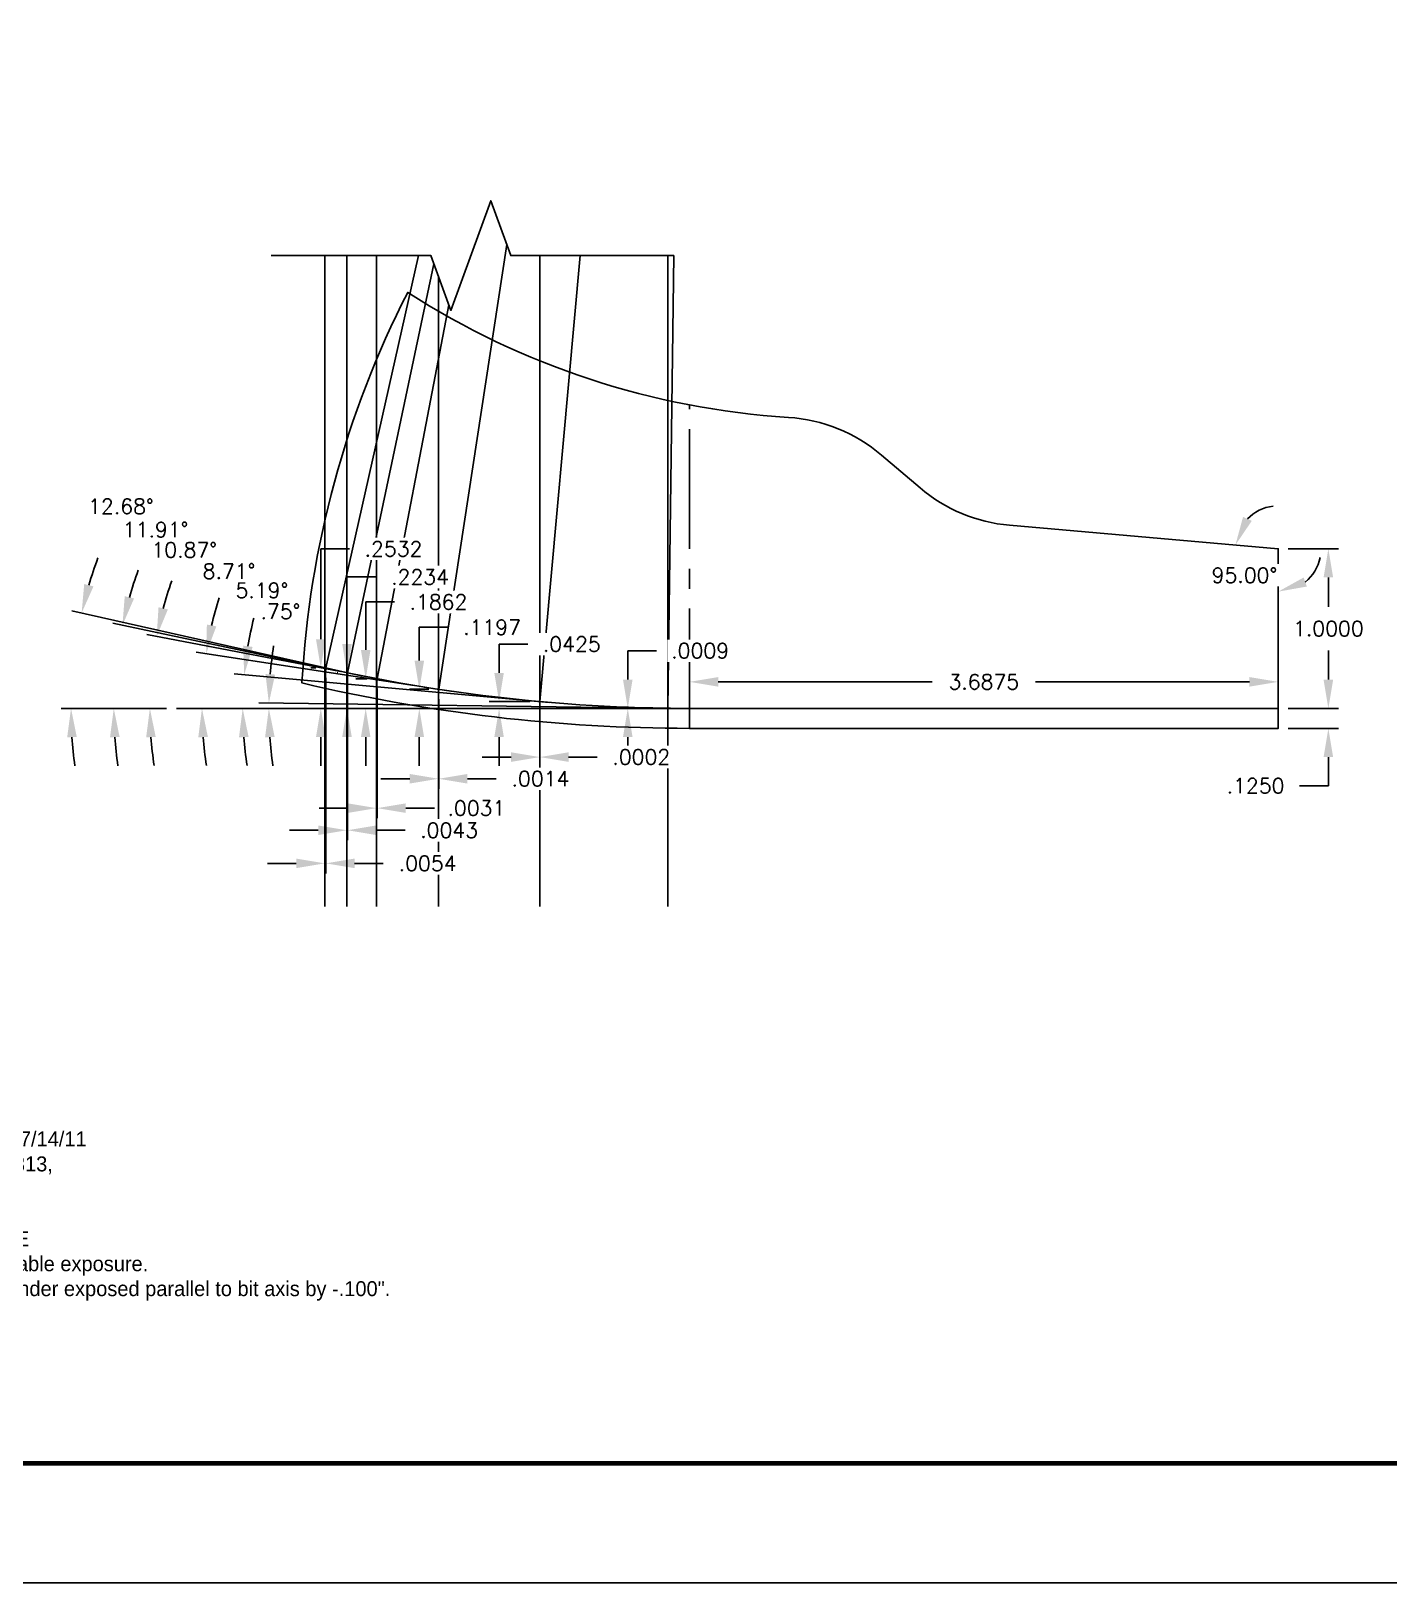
# Model space of a CAD drawing. Extents: x 0 to 34, y 0 to 24.5.
# Drawn here: x 17.14 to 25.64, y 0 to 9.72 of the extents above; entities that cross this region are included whole.
import ezdxf
from ezdxf.enums import TextEntityAlignment as Align

# ---------------------------------------------------------------- set-up
doc = ezdxf.new("R2010")
doc.units = 0
doc.header["$MEASUREMENT"] = 0
doc.linetypes.add('CENTER2', pattern=[1.125, 0.75, -0.125, 0.125, -0.125])
doc.layers.get('0').update_dxf_attribs({"linetype": 'CONTINUOUS'})
doc.layers.get('Defpoints').update_dxf_attribs({"color": 10, "linetype": 'CONTINUOUS'})
for name, color, linetype in [('CLine', 5, 'CENTER2'), ('Dims', 4, 'CONTINUOUS'), ('TEXT', 3, 'CONTINUOUS'), ('Title Block', 7, 'CONTINUOUS')]:
    doc.layers.add(name, color=color, linetype=linetype)
doc.styles.add('RomanD', font='romand.shx', dxfattribs={"width": 0.9})
doc.styles.add('RomanS', font='romans')
doc.dimstyles.get("Standard").update_dxf_attribs({"dimtxt": 0.094, "dimasz": 0.18, "dimexe": 0.0625, "dimexo": 0.0625, "dimgap": 0.09, "dimtad": 0, "dimtih": 1, "dimtoh": 1, "dimdec": 4, "dimzin": 4, "dimdsep": 46, "dimtxsty": 'RomanS', "dimcen": 0.09, "dimazin": 1, "dimtfac": 1, "dimtdec": 4, "dimtofl": 0, "dimtmove": 0, "dimatfit": 1, "dimfxl": 1, "dimtfill": 1, "dimtolj": 1, "dimtzin": 0, "dimarcsym": 0})

# ---------------------------------------------------------------- blocks, each defined once
blk = doc.blocks.new('COT_Dblock')
at = {"layer": 'Title Block', "color": 8}
blk.add_lwpolyline([(0, 0), (34, 0), (34, 22), (0, 22)], close=True, dxfattribs=at)
at = {"layer": 'Title Block', "const_width": 0.03}
blk.add_lwpolyline([(33.13, 21.25), (0.87, 21.25), (0.87, 0.75), (33.13, 0.75)], close=True, dxfattribs=at)
at = {"layer": 'Title Block', "color": 1, "style": 'RomanS', "flags": 8}
for tag, p in [('FNAME', (0.62, 3.75)), ('REVDATE', (0.62, 2.25)), ('USER', (0.62, 0.75))]:
    blk.add_attdef(tag, text='', height=0.047, rotation=90, dxfattribs=at).set_placement(p, align=Align.BOTTOM_LEFT)
at = {"layer": 'Title Block', "color": 3, "style": 'RomanS', "flags": 8}
blk.add_attdef('DRAWN', text='', height=0.11, dxfattribs=at).set_placement((28.7003, 1.9844), align=Align.MIDDLE_CENTER)
for tag, p in [('DDATE', (28.3559, 1.6718)), ('CHECK', (28.3559, 1.406)), ('MATRL', (28.3559, 1.1487)), ('PDATE', (28.3559, 0.8829)), ('SCALE', (29.8959, 0.8555)), ('SHEET', (32.0053, 0.8555))]:
    blk.add_attdef(tag, text='', height=0.094, dxfattribs=at).set_placement(p, align=Align.MIDDLE_LEFT)
at = {"layer": 'Title Block', "color": 3, "style": 'RomanD', "width": 0.9, "flags": 8}
for tag, height, p in [('TITL1', 0.125, (31.337, 1.6835)), ('TITL2', 0.094, (31.337, 1.5143)), ('TITL3', 0.094, (31.337, 1.3739))]:
    blk.add_attdef(tag, text='', height=height, dxfattribs=at).set_placement(p, align=Align.MIDDLE_CENTER)
at = {"layer": 'Title Block', "color": 3, "style": 'RomanS', "flags": 8}
for tag, p in [('FSCM#', (30.3372, 1.1213)), ('DWG#', (31.8095, 1.1213)), ('REV#', (32.9697, 1.1213))]:
    blk.add_attdef(tag, text='', height=0.094, dxfattribs=at).set_placement(p, align=Align.TOP_CENTER)
blk = doc.blocks.new('*D144')
at = {"layer": 'Defpoints', "color": 0, "linetype": 'ByBlock'}
for p in [(20.8739, 5.4783), (21.1244, 5.4792), (21.1244, 5.4783)]:
    blk.add_point(p, dxfattribs=at)
at = {"layer": 'Dims', "color": 0, "linetype": 'ByBlock', "lineweight": -2}
for p, q in [((20.8739, 5.6592), (20.8739, 5.8392)), ((20.8739, 5.8392), (21.0539, 5.8392)), ((21.0619, 5.4792), (20.8114, 5.4792)), ((21.0619, 5.4783), (20.8114, 5.4783)), ((20.8739, 5.2983), (20.8739, 5.1183))]:
    blk.add_line(p, q, dxfattribs=at)
at = {"layer": 'Dims', "color": 0, "linetype": 'ByBlock'}
for points in [[(20.8439, 5.6592), (20.9039, 5.6592), (20.8739, 5.4792)], [(20.8439, 5.2983), (20.9039, 5.2983), (20.8739, 5.4783)]]:
    blk.add_solid(points, dxfattribs=at)
at = {"layer": 'Dims', "color": 0, "linetype": 'ByBlock', "insert": (21.3274, 5.8392), "char_height": 0.094, "attachment_point": 5, "style": 'RomanS', "bg_fill": 3, "box_fill_scale": 1.25, "bg_fill_color": 256, "bg_fill_true_color": 13158600, "bg_fill_transparency": 5542984}
blk.add_mtext('\\A1;.0009', dxfattribs=at)
blk = doc.blocks.new('*D145')
at = {"layer": 'Defpoints', "color": 0, "linetype": 'ByBlock'}
for p in [(20.0677, 5.4783), (20.3224, 5.4783), (20.3226, 5.5207)]:
    blk.add_point(p, dxfattribs=at)
at = {"layer": 'Dims', "color": 0, "linetype": 'ByBlock', "lineweight": -2}
for p, q in [((20.0677, 5.7007), (20.0677, 5.8807)), ((20.0677, 5.8807), (20.2477, 5.8807)), ((20.2601, 5.5207), (20.0052, 5.5207)), ((20.2599, 5.4783), (20.0052, 5.4783)), ((20.0677, 5.2983), (20.0677, 5.1183))]:
    blk.add_line(p, q, dxfattribs=at)
at = {"layer": 'Dims', "color": 0, "linetype": 'ByBlock'}
for points in [[(20.0377, 5.7007), (20.0977, 5.7007), (20.0677, 5.5207)], [(20.0377, 5.2983), (20.0977, 5.2983), (20.0677, 5.4783)]]:
    blk.add_solid(points, dxfattribs=at)
at = {"layer": 'Dims', "color": 0, "linetype": 'ByBlock', "insert": (20.5234, 5.8807), "char_height": 0.094, "attachment_point": 5, "style": 'RomanS', "bg_fill": 3, "box_fill_scale": 1.25, "bg_fill_color": 256, "bg_fill_true_color": 13158600, "bg_fill_transparency": 0}
blk.add_mtext('\\A1;.0425', dxfattribs=at)
blk = doc.blocks.new('*D146')
at = {"layer": 'Defpoints', "color": 0, "linetype": 'ByBlock'}
for p in [(20.3224, 5.4783), (20.3226, 5.5207), (20.3224, 5.1734)]:
    blk.add_point(p, dxfattribs=at)
at = {"layer": 'Dims', "color": 0, "linetype": 'ByBlock', "lineweight": -2}
for p, q in [((20.3226, 5.4582), (20.3226, 5.1109)), ((20.3224, 5.4158), (20.3224, 5.1109)), ((20.1424, 5.1734), (19.9624, 5.1734)), ((20.5026, 5.1734), (20.6826, 5.1734))]:
    blk.add_line(p, q, dxfattribs=at)
at = {"layer": 'Dims', "color": 0, "linetype": 'ByBlock'}
for points in [[(20.1424, 5.2034), (20.1424, 5.1434), (20.3224, 5.1734)], [(20.5026, 5.2034), (20.5026, 5.1434), (20.3226, 5.1734)]]:
    blk.add_solid(points, dxfattribs=at)
at = {"layer": 'Dims', "color": 0, "linetype": 'ByBlock', "insert": (20.9584, 5.1734), "char_height": 0.094, "attachment_point": 5, "style": 'RomanS', "bg_fill": 3, "box_fill_scale": 1.25, "bg_fill_color": 256, "bg_fill_true_color": 13158600, "bg_fill_transparency": 5542984}
blk.add_mtext('\\A1;.0002', dxfattribs=at)
blk = doc.blocks.new('*D147')
at = {"layer": 'Defpoints', "color": 0, "linetype": 'ByBlock'}
for p in [(19.6893, 5.5979), (19.568, 5.4783), (19.6879, 5.4783)]:
    blk.add_point(p, dxfattribs=at)
at = {"layer": 'Dims', "color": 0, "linetype": 'ByBlock', "lineweight": -2}
for p, q in [((19.568, 5.7779), (19.568, 5.9868)), ((19.568, 5.9868), (19.748, 5.9868)), ((19.6268, 5.5979), (19.5055, 5.5979)), ((19.6254, 5.4783), (19.5055, 5.4783)), ((19.568, 5.2983), (19.568, 5.1183))]:
    blk.add_line(p, q, dxfattribs=at)
at = {"layer": 'Dims', "color": 0, "linetype": 'ByBlock'}
for points in [[(19.538, 5.7779), (19.598, 5.7779), (19.568, 5.5979)], [(19.538, 5.2983), (19.598, 5.2983), (19.568, 5.4783)]]:
    blk.add_solid(points, dxfattribs=at)
at = {"layer": 'Dims', "color": 0, "linetype": 'ByBlock', "insert": (20.0237, 5.9868), "char_height": 0.094, "attachment_point": 5, "style": 'RomanS', "bg_fill": 3, "box_fill_scale": 1.25, "bg_fill_color": 256, "bg_fill_true_color": 13158600, "bg_fill_transparency": 5544532}
blk.add_mtext('\\A1;.1197', dxfattribs=at)
blk = doc.blocks.new('*D148')
at = {"layer": 'Defpoints', "color": 0, "linetype": 'ByBlock'}
for p in [(19.6893, 5.5979), (19.6879, 5.4783), (19.6893, 5.0375)]:
    blk.add_point(p, dxfattribs=at)
at = {"layer": 'Dims', "color": 0, "linetype": 'ByBlock', "lineweight": -2}
for p, q in [((19.6893, 5.5354), (19.6893, 4.975)), ((19.6879, 5.4158), (19.6879, 4.975)), ((19.5079, 5.0375), (19.3279, 5.0375)), ((19.8693, 5.0375), (20.0493, 5.0375))]:
    blk.add_line(p, q, dxfattribs=at)
at = {"layer": 'Dims', "color": 0, "linetype": 'ByBlock'}
for points in [[(19.5079, 5.0675), (19.5079, 5.0075), (19.6879, 5.0375)], [(19.8693, 5.0675), (19.8693, 5.0075), (19.6893, 5.0375)]]:
    blk.add_solid(points, dxfattribs=at)
at = {"layer": 'Dims', "color": 0, "linetype": 'ByBlock', "insert": (20.3273, 5.0375), "char_height": 0.094, "attachment_point": 5, "style": 'RomanS', "bg_fill": 3, "box_fill_scale": 1.25, "bg_fill_color": 256, "bg_fill_true_color": 13158600, "bg_fill_transparency": 6150032}
blk.add_mtext('\\A1;.0014', dxfattribs=at)
blk = doc.blocks.new('*D149')
at = {"layer": 'Defpoints', "color": 0, "linetype": 'ByBlock'}
for p in [(19.3035, 5.6645), (19.2322, 5.4783), (19.3004, 5.4783)]:
    blk.add_point(p, dxfattribs=at)
at = {"layer": 'Dims', "color": 0, "linetype": 'ByBlock', "lineweight": -2}
for p, q in [((19.2322, 5.8445), (19.2322, 6.1448)), ((19.2322, 6.1448), (19.4122, 6.1448)), ((19.241, 5.6645), (19.1697, 5.6645)), ((19.2379, 5.4783), (19.1697, 5.4783)), ((19.2322, 5.2983), (19.2322, 5.1183))]:
    blk.add_line(p, q, dxfattribs=at)
at = {"layer": 'Dims', "color": 0, "linetype": 'ByBlock'}
for points in [[(19.2022, 5.8445), (19.2622, 5.8445), (19.2322, 5.6645)], [(19.2022, 5.2983), (19.2622, 5.2983), (19.2322, 5.4783)]]:
    blk.add_solid(points, dxfattribs=at)
at = {"layer": 'Dims', "color": 0, "linetype": 'ByBlock', "insert": (19.6879, 6.1448), "char_height": 0.094, "attachment_point": 5, "style": 'RomanS', "bg_fill": 3, "box_fill_scale": 1.25, "bg_fill_color": 256, "bg_fill_true_color": 13158600, "bg_fill_transparency": 5542984}
blk.add_mtext('\\A1;.1862', dxfattribs=at)
blk = doc.blocks.new('*D150')
at = {"layer": 'Defpoints', "color": 0, "linetype": 'ByBlock'}
for p in [(19.3035, 5.6645), (19.3004, 5.4783), (19.3004, 4.8535)]:
    blk.add_point(p, dxfattribs=at)
at = {"layer": 'Dims', "color": 0, "linetype": 'ByBlock', "lineweight": -2}
for p, q in [((19.3035, 5.602), (19.3035, 4.791)), ((19.3004, 5.4158), (19.3004, 4.791)), ((19.1204, 4.8535), (18.9404, 4.8535)), ((19.4835, 4.8535), (19.6635, 4.8535))]:
    blk.add_line(p, q, dxfattribs=at)
at = {"layer": 'Dims', "color": 0, "linetype": 'ByBlock'}
for points in [[(19.1204, 4.8835), (19.1204, 4.8235), (19.3004, 4.8535)], [(19.4835, 4.8835), (19.4835, 4.8235), (19.3035, 4.8535)]]:
    blk.add_solid(points, dxfattribs=at)
at = {"layer": 'Dims', "color": 0, "linetype": 'ByBlock', "insert": (19.9258, 4.8535), "char_height": 0.094, "attachment_point": 5, "style": 'RomanS', "bg_fill": 3, "box_fill_scale": 1.25, "bg_fill_color": 256, "bg_fill_true_color": 13158600, "bg_fill_transparency": 3968272}
blk.add_mtext('\\A1;.0031', dxfattribs=at)
blk = doc.blocks.new('*D151')
at = {"layer": 'Defpoints', "color": 0, "linetype": 'ByBlock'}
for p in [(19.1191, 5.7016), (19.1149, 5.4783), (19.1149, 4.715)]:
    blk.add_point(p, dxfattribs=at)
at = {"layer": 'Dims', "color": 0, "linetype": 'ByBlock', "lineweight": -2}
for p, q in [((19.1191, 5.6391), (19.1191, 4.6525)), ((19.1149, 5.4158), (19.1149, 4.6525)), ((18.9349, 4.715), (18.7549, 4.715)), ((19.2991, 4.715), (19.4791, 4.715))]:
    blk.add_line(p, q, dxfattribs=at)
at = {"layer": 'Dims', "color": 0, "linetype": 'ByBlock'}
for points in [[(18.9349, 4.745), (18.9349, 4.685), (19.1149, 4.715)], [(19.2991, 4.745), (19.2991, 4.685), (19.1191, 4.715)]]:
    blk.add_solid(points, dxfattribs=at)
at = {"layer": 'Dims', "color": 0, "linetype": 'ByBlock', "insert": (19.7549, 4.715), "char_height": 0.094, "attachment_point": 5, "style": 'RomanS', "bg_fill": 3, "box_fill_scale": 1.25, "bg_fill_color": 256, "bg_fill_true_color": 13158600, "bg_fill_transparency": 5543500}
blk.add_mtext('\\A1;.0043', dxfattribs=at)
blk = doc.blocks.new('*D152')
at = {"layer": 'Defpoints', "color": 0, "linetype": 'ByBlock'}
for p in [(19.115, 5.7016), (19.1191, 5.7016), (19.1149, 5.4783)]:
    blk.add_point(p, dxfattribs=at)
at = {"layer": 'Dims', "color": 0, "linetype": 'ByBlock', "lineweight": -2}
for p, q in [((19.115, 5.8816), (19.115, 6.3014)), ((19.115, 6.3014), (19.295, 6.3014)), ((19.0566, 5.7016), (19.0525, 5.7016)), ((19.1774, 5.4783), (19.1775, 5.4783)), ((19.115, 5.2983), (19.115, 5.1183))]:
    blk.add_line(p, q, dxfattribs=at)
at = {"layer": 'Dims', "color": 0, "linetype": 'ByBlock'}
for points in [[(19.085, 5.8816), (19.145, 5.8816), (19.115, 5.7016)], [(19.085, 5.2983), (19.145, 5.2983), (19.115, 5.4783)]]:
    blk.add_solid(points, dxfattribs=at)
at = {"layer": 'Dims', "color": 0, "linetype": 'ByBlock', "insert": (19.573, 6.3014), "char_height": 0.094, "attachment_point": 5, "style": 'RomanS', "bg_fill": 3, "box_fill_scale": 1.25, "bg_fill_color": 256, "bg_fill_true_color": 13158600, "bg_fill_transparency": 5543500}
blk.add_mtext('\\A1;.2234', dxfattribs=at)
blk = doc.blocks.new('*D153')
at = {"layer": 'Defpoints', "color": 0, "linetype": 'ByBlock'}
for p in [(18.9823, 5.7315), (18.9769, 5.4783), (18.9769, 4.5076)]:
    blk.add_point(p, dxfattribs=at)
at = {"layer": 'Dims', "color": 0, "linetype": 'ByBlock', "lineweight": -2}
for p, q in [((18.9823, 5.669), (18.9823, 4.4451)), ((18.9769, 5.4158), (18.9769, 4.4451)), ((18.7969, 4.5076), (18.6169, 4.5076)), ((19.1623, 4.5076), (19.3423, 4.5076))]:
    blk.add_line(p, q, dxfattribs=at)
at = {"layer": 'Dims', "color": 0, "linetype": 'ByBlock'}
for points in [[(18.7969, 4.5376), (18.7969, 4.4776), (18.9769, 4.5076)], [(19.1623, 4.5376), (19.1623, 4.4776), (18.9823, 4.5076)]]:
    blk.add_solid(points, dxfattribs=at)
at = {"layer": 'Dims', "color": 0, "linetype": 'ByBlock', "insert": (19.6203, 4.5076), "char_height": 0.094, "attachment_point": 5, "style": 'RomanS', "bg_fill": 3, "box_fill_scale": 1.25, "bg_fill_color": 256, "bg_fill_true_color": 13158600, "bg_fill_transparency": 5544532}
blk.add_mtext('\\A1;.0054', dxfattribs=at)
blk = doc.blocks.new('*D154')
at = {"layer": 'Defpoints', "color": 0, "linetype": 'ByBlock'}
for p in [(18.9507, 5.7315), (18.9823, 5.7315), (18.9769, 5.4783)]:
    blk.add_point(p, dxfattribs=at)
at = {"layer": 'Dims', "color": 0, "linetype": 'ByBlock', "lineweight": -2}
for p, q in [((18.9507, 5.9115), (18.9507, 6.4777)), ((18.9507, 6.4777), (19.1307, 6.4777)), ((18.9198, 5.7315), (18.8882, 5.7315)), ((18.9144, 5.4783), (18.8882, 5.4783)), ((18.9507, 5.2983), (18.9507, 5.1183))]:
    blk.add_line(p, q, dxfattribs=at)
at = {"layer": 'Dims', "color": 0, "linetype": 'ByBlock'}
for points in [[(18.9207, 5.9115), (18.9807, 5.9115), (18.9507, 5.7315)], [(18.9207, 5.2983), (18.9807, 5.2983), (18.9507, 5.4783)]]:
    blk.add_solid(points, dxfattribs=at)
at = {"layer": 'Dims', "color": 0, "linetype": 'ByBlock', "insert": (19.4065, 6.4777), "char_height": 0.094, "attachment_point": 5, "style": 'RomanS', "bg_fill": 3, "box_fill_scale": 1.25, "bg_fill_color": 256, "bg_fill_true_color": 13158600, "bg_fill_transparency": 5543500}
blk.add_mtext('\\A1;.2532', dxfattribs=at)
blk = doc.blocks.new('*D155')
at = {"layer": 'Defpoints', "color": 0, "linetype": 'ByBlock'}
for p in [(18.046, 5.4783), (18.6255, 5.4895), (21.1078, 5.4794), (21.141, 5.4789), (21.2604, 5.4783)]:
    blk.add_point(p, dxfattribs=at)
at = {"layer": 'Dims', "color": 0, "linetype": 'ByBlock', "lineweight": -2}
blk.add_line((21.0453, 5.4802), (18.5632, 5.5127), dxfattribs=at)
for start, end in [(171.21175, 175.23034), (184.01858, 188.03717)]:
    blk.add_arc((21.1924, 5.4783), 2.5669, start, end, dxfattribs=at)
at = {"layer": 'Dims', "color": 0, "linetype": 'ByBlock'}
for points in [[(18.6644, 5.6903), (18.6044, 5.6932), (18.6257, 5.5119)], [(18.6018, 5.2973), (18.6618, 5.2994), (18.6255, 5.4783)]]:
    blk.add_solid(points, dxfattribs=at)
at = {"layer": 'Dims', "color": 0, "linetype": 'ByBlock', "insert": (18.6983, 6.0853), "char_height": 0.094, "attachment_point": 5, "style": 'RomanS', "bg_fill": 3, "box_fill_scale": 1.25, "bg_fill_color": 256, "bg_fill_true_color": 13158600, "bg_fill_transparency": 6168828}
blk.add_mtext('\\A1;.75°', dxfattribs=at)
blk = doc.blocks.new('*D156')
at = {"layer": 'Defpoints', "color": 0, "linetype": 'ByBlock'}
for p in [(18.4626, 5.5485), (18.046, 5.4783), (20.2627, 5.5262), (20.3825, 5.5153), (21.2604, 5.4783)]:
    blk.add_point(p, dxfattribs=at)
at = {"layer": 'Dims', "color": 0, "linetype": 'ByBlock', "lineweight": -2}
blk.add_line((20.2005, 5.5318), (18.4088, 5.6944), dxfattribs=at)
for start, end in [(165.95536, 170.38464), (184.42927, 188.85855)]:
    blk.add_arc((20.7906, 5.4783), 2.329, start, end, dxfattribs=at)
at = {"layer": 'Dims', "color": 0, "linetype": 'ByBlock'}
for points in [[(18.524, 5.8634), (18.4645, 5.8712), (18.4711, 5.6888)], [(18.4385, 5.2972), (18.4985, 5.2996), (18.4615, 5.4783)]]:
    blk.add_solid(points, dxfattribs=at)
at = {"layer": 'Dims', "color": 0, "linetype": 'ByBlock', "insert": (18.5819, 6.2173), "char_height": 0.094, "attachment_point": 5, "style": 'RomanS', "bg_fill": 3, "box_fill_scale": 1.25, "bg_fill_color": 256, "bg_fill_true_color": 13158600, "bg_fill_transparency": 6178316}
blk.add_mtext('\\A1;5.19°', dxfattribs=at)
blk = doc.blocks.new('*D157')
at = {"layer": 'Defpoints', "color": 0, "linetype": 'ByBlock'}
for p in [(18.2093, 5.5929), (19.598, 5.6119), (19.7806, 5.5839), (18.046, 5.4783), (21.2604, 5.4783)]:
    blk.add_point(p, dxfattribs=at)
at = {"layer": 'Dims', "color": 0, "linetype": 'ByBlock', "lineweight": -2}
blk.add_line((19.5362, 5.6214), (18.1708, 5.8306), dxfattribs=at)
for start, end in [(162.17631, 166.73311), (184.55679, 189.11358)]:
    blk.add_arc((20.4703, 5.4783), 2.2639, start, end, dxfattribs=at)
at = {"layer": 'Dims', "color": 0, "linetype": 'ByBlock'}
for points in [[(18.2963, 5.9921), (18.2374, 6.0035), (18.2325, 5.8211)], [(18.1836, 5.2972), (18.2436, 5.2996), (18.2064, 5.4783)]]:
    blk.add_solid(points, dxfattribs=at)
at = {"layer": 'Dims', "color": 0, "linetype": 'ByBlock', "insert": (18.3759, 6.3378), "char_height": 0.094, "attachment_point": 5, "style": 'RomanS', "bg_fill": 3, "box_fill_scale": 1.25, "bg_fill_color": 256, "bg_fill_true_color": 13158600, "bg_fill_transparency": 16412161}
blk.add_mtext('\\A1;8.71°', dxfattribs=at)
blk = doc.blocks.new('*D158')
at = {"layer": 'Defpoints', "color": 0, "linetype": 'ByBlock'}
for p in [(19.1363, 5.6966), (17.885, 5.6295), (19.4706, 5.6324), (18.046, 5.4783), (21.2604, 5.4783)]:
    blk.add_point(p, dxfattribs=at)
at = {"layer": 'Dims', "color": 0, "linetype": 'ByBlock', "lineweight": -2}
for p, q in [((19.0749, 5.7084), (17.8618, 5.9414)), ((17.9835, 5.4783), (17.8177, 5.4783))]:
    blk.add_line(p, q, dxfattribs=at)
for start, end in [(160.50558, 164.81657), (184.31099, 188.62198)]:
    blk.add_arc((20.2731, 5.4783), 2.3929, start, end, dxfattribs=at)
at = {"layer": 'Dims', "color": 0, "linetype": 'ByBlock'}
for points in [[(17.993, 6.0982), (17.9345, 6.1118), (17.9231, 5.9296)], [(17.857, 5.2973), (17.9169, 5.2995), (17.8802, 5.4783)]]:
    blk.add_solid(points, dxfattribs=at)
at = {"layer": 'Dims', "color": 0, "linetype": 'ByBlock', "insert": (18.0958, 6.4709), "char_height": 0.094, "attachment_point": 5, "style": 'RomanS', "bg_fill": 3, "box_fill_scale": 1.25, "bg_fill_color": 256, "bg_fill_true_color": 13158600, "bg_fill_transparency": 3145777}
blk.add_mtext('\\A1;10.87°', dxfattribs=at)
blk = doc.blocks.new('*D159')
at = {"layer": 'Defpoints', "color": 0, "linetype": 'ByBlock'}
for p in [(17.6602, 5.653), (19.0214, 5.7223), (19.2169, 5.681), (18.046, 5.4783), (21.2604, 5.4783)]:
    blk.add_point(p, dxfattribs=at)
at = {"layer": 'Dims', "color": 0, "linetype": 'ByBlock', "lineweight": -2}
for p, q in [((18.9602, 5.7352), (17.6473, 6.0121)), ((17.9835, 5.4783), (17.5917, 5.4783))]:
    blk.add_line(p, q, dxfattribs=at)
for start, end in [(159.91517, 164.00217), (184.08699, 188.17398)]:
    blk.add_arc((20.1781, 5.4783), 2.524, start, end, dxfattribs=at)
at = {"layer": 'Dims', "color": 0, "linetype": 'ByBlock'}
for points in [[(17.781, 6.1666), (17.7228, 6.1811), (17.7085, 5.9992)], [(17.6306, 5.2973), (17.6906, 5.2995), (17.6542, 5.4783)]]:
    blk.add_solid(points, dxfattribs=at)
at = {"layer": 'Dims', "color": 0, "linetype": 'ByBlock', "insert": (17.9161, 6.598), "char_height": 0.094, "attachment_point": 5, "style": 'RomanS', "bg_fill": 3, "box_fill_scale": 1.25, "bg_fill_color": 256, "bg_fill_true_color": 13158600, "bg_fill_transparency": 3211313}
blk.add_mtext('\\A1;11.91°', dxfattribs=at)
blk = doc.blocks.new('*D160')
at = {"layer": 'Defpoints', "color": 0, "linetype": 'ByBlock'}
for p in [(17.3937, 5.6789), (18.9654, 5.7353), (18.9992, 5.7277), (18.046, 5.4783), (21.2604, 5.4783)]:
    blk.add_point(p, dxfattribs=at)
at = {"layer": 'Dims', "color": 0, "linetype": 'ByBlock', "lineweight": -2}
for p, q in [((18.9044, 5.749), (17.3917, 6.0895)), ((17.9835, 5.4783), (17.3238, 5.4783))]:
    blk.add_line(p, q, dxfattribs=at)
for start, end in [(159.73381, 163.52476), (183.79095, 187.5819)]:
    blk.add_arc((20.1073, 5.4783), 2.721, start, end, dxfattribs=at)
at = {"layer": 'Dims', "color": 0, "linetype": 'ByBlock'}
for points in [[(17.527, 6.2424), (17.469, 6.2575), (17.4527, 6.0757)], [(17.3623, 5.2974), (17.4222, 5.2994), (17.3863, 5.4783)]]:
    blk.add_solid(points, dxfattribs=at)
at = {"layer": 'Dims', "color": 0, "linetype": 'ByBlock', "insert": (17.6985, 6.7437), "char_height": 0.094, "attachment_point": 5, "style": 'RomanS', "bg_fill": 3, "box_fill_scale": 1.25, "bg_fill_color": 256, "bg_fill_true_color": 13158600, "bg_fill_transparency": 12070680}
blk.add_mtext('\\A1;12.68°', dxfattribs=at)
blk = doc.blocks.new('*D161')
at = {"layer": 'Defpoints', "color": 0, "linetype": 'ByBlock'}
for p in [(24.9479, 6.4783), (24.9479, 5.4783), (25.2623, 5.4783)]:
    blk.add_point(p, dxfattribs=at)
at = {"layer": 'Dims', "color": 0, "linetype": 'ByBlock', "lineweight": -2}
for p, q in [((25.0104, 6.4783), (25.3248, 6.4783)), ((25.2623, 6.2983), (25.2623, 6.1153)), ((25.2623, 5.6583), (25.2623, 5.8413)), ((25.0104, 5.4783), (25.3248, 5.4783))]:
    blk.add_line(p, q, dxfattribs=at)
at = {"layer": 'Dims', "color": 0, "linetype": 'ByBlock'}
for points in [[(25.2323, 6.2983), (25.2923, 6.2983), (25.2623, 6.4783)], [(25.2323, 5.6583), (25.2923, 5.6583), (25.2623, 5.4783)]]:
    blk.add_solid(points, dxfattribs=at)
at = {"layer": 'Dims', "color": 0, "linetype": 'ByBlock', "insert": (25.2623, 5.9783), "char_height": 0.094, "attachment_point": 5, "style": 'RomanS', "bg_fill": 3, "box_fill_scale": 1.25, "bg_fill_color": 256, "bg_fill_true_color": 13158600, "bg_fill_transparency": 0}
blk.add_mtext('\\A1;1.0000', dxfattribs=at)
blk = doc.blocks.new('*D162')
at = {"layer": 'Defpoints', "color": 0, "linetype": 'ByBlock'}
for p in [(24.9479, 5.4783), (24.9479, 5.3533), (25.2623, 5.3533)]:
    blk.add_point(p, dxfattribs=at)
at = {"layer": 'Dims', "color": 0, "linetype": 'ByBlock', "lineweight": -2}
for p, q in [((25.2623, 5.6583), (25.2623, 5.8383)), ((25.0104, 5.4783), (25.3248, 5.4783)), ((25.0104, 5.3533), (25.3248, 5.3533)), ((25.2623, 5.1733), (25.2623, 4.9933)), ((25.2623, 4.9933), (25.0823, 4.9933))]:
    blk.add_line(p, q, dxfattribs=at)
at = {"layer": 'Dims', "color": 0, "linetype": 'ByBlock'}
for points in [[(25.2323, 5.6583), (25.2923, 5.6583), (25.2623, 5.4783)], [(25.2323, 5.1733), (25.2923, 5.1733), (25.2623, 5.3533)]]:
    blk.add_solid(points, dxfattribs=at)
at = {"layer": 'Dims', "color": 0, "linetype": 'ByBlock', "insert": (24.8066, 4.9933), "char_height": 0.094, "attachment_point": 5, "style": 'RomanS', "bg_fill": 3, "box_fill_scale": 1.25, "bg_fill_color": 256, "bg_fill_true_color": 13158600, "bg_fill_transparency": 7274610}
blk.add_mtext('\\A1;.1250', dxfattribs=at)
blk = doc.blocks.new('*D163')
at = {"layer": 'Defpoints', "color": 0, "linetype": 'ByBlock'}
for p in [(23.2655, 6.6255), (24.9479, 6.4783), (24.9479, 6.4783), (24.9479, 5.3533)]:
    blk.add_point(p, dxfattribs=at)
at = {"layer": 'Dims', "color": 0, "linetype": 'ByBlock', "lineweight": -2}
for start, end in [(96.72557, 135.86279), (309.13721, 348.27443)]:
    blk.add_arc((24.9479, 6.4783), 0.2687, start, end, dxfattribs=at)
at = {"layer": 'Dims', "color": 0, "linetype": 'ByBlock'}
for points in [[(24.7824, 6.6529), (24.7278, 6.6779), (24.6802, 6.5017)], [(25.1276, 6.2416), (25.1075, 6.2981), (24.9479, 6.2096)]]:
    blk.add_solid(points, dxfattribs=at)
at = {"layer": 'Dims', "color": 0, "linetype": 'ByBlock', "insert": (24.7364, 6.3125), "char_height": 0.094, "attachment_point": 5, "style": 'RomanS', "bg_fill": 3, "box_fill_scale": 1.25, "bg_fill_color": 256, "bg_fill_true_color": 13158600, "bg_fill_transparency": 5544016}
blk.add_mtext('\\A1;95.00°', dxfattribs=at)
at = {"layer": 'Defpoints', "color": 0, "linetype": 'ByBlock'}
blk.add_point((24.8069, 6.2496), dxfattribs=at)
blk = doc.blocks.new('*D164')
at = {"layer": 'Defpoints', "color": 0, "linetype": 'ByBlock'}
for p in [(21.2604, 5.6445), (21.2604, 5.4783), (24.9479, 5.4783)]:
    blk.add_point(p, dxfattribs=at)
at = {"layer": 'Dims', "color": 0, "linetype": 'ByBlock', "lineweight": -2}
for p, q in [((21.2604, 5.5408), (21.2604, 5.707)), ((21.4404, 5.6445), (22.7814, 5.6445)), ((24.7679, 5.6445), (23.4269, 5.6445)), ((24.9479, 5.5408), (24.9479, 5.707))]:
    blk.add_line(p, q, dxfattribs=at)
at = {"layer": 'Dims', "color": 0, "linetype": 'ByBlock'}
for points in [[(21.4404, 5.6745), (21.4404, 5.6145), (21.2604, 5.6445)], [(24.7679, 5.6745), (24.7679, 5.6145), (24.9479, 5.6445)]]:
    blk.add_solid(points, dxfattribs=at)
at = {"layer": 'Dims', "color": 0, "linetype": 'ByBlock', "insert": (23.1042, 5.6445), "char_height": 0.094, "attachment_point": 5, "style": 'RomanS', "bg_fill": 3, "box_fill_scale": 1.25, "bg_fill_color": 256, "bg_fill_true_color": 13158600, "bg_fill_transparency": 5544016}
blk.add_mtext('\\A1;3.6875', dxfattribs=at)

msp = doc.modelspace()

# ---------------------------------------------------------------- linework, layer by layer
at = {"color": 0}
msp.add_line((21.26042, 5.47827), (18.046, 5.47827), dxfattribs=at)
at = {"linetype": 'Continuous', "flags": 128}
msp.add_lwpolyline([(18.64074, 8.3152), (19.64074, 8.3152), (19.76574, 7.97176), (20.01574, 8.65863), (20.14074, 8.3152), (21.1616, 8.3152)], dxfattribs=at)
at = {"color": 0, "flags": 128}
msp.add_lwpolyline([(21.87967, 7.30091, -0.1275233), (19.49535, 8.0841, 0.1045794), (18.83258, 5.63782, 0.0583998), (21.26042, 5.35327), (24.94792, 5.35327), (24.94792, 6.47827), (23.26551, 6.62547, -0.1555479), (22.70501, 6.85973), (22.46368, 7.06487, 0.1615894)], format="xyb", close=True, dxfattribs=at)
at = {"layer": 'CLine'}
msp.add_line((21.26042, 5.35327), (21.26042, 7.37945), dxfattribs=at)
at = {"layer": 'CLine', "color": 1, "linetype": 'Continuous', "flags": 128}
msp.add_lwpolyline([(24.94792, 5.47827), (21.26042, 5.47827, -0.0589088), (18.84101, 5.76432)], format="xyb", dxfattribs=at)
at = {"layer": 'Dims', "color": 5}
for p, q in [((20.11599, 8.3832), (19.68928, 5.59793)), ((19.68792, 8.18558), (19.68792, 4.2372)), ((19.59799, 5.61191), (19.78057, 5.58394))]:
    msp.add_line(p, q, dxfattribs=at)
at = {"layer": 'Dims', "color": 241}
for p, q in [((18.97692, 8.3152), (18.97692, 4.2372)), ((18.98229, 5.73148), (19.56381, 8.3152))]:
    msp.add_line(p, q, dxfattribs=at)
at = {"layer": 'Dims', "color": 211}
for p, q in [((19.11485, 8.3152), (19.11485, 4.2372)), ((19.65952, 8.2636), (19.11913, 5.70165)), ((19.02136, 5.72227), (19.21689, 5.68103))]:
    msp.add_line(p, q, dxfattribs=at)
at = {"layer": 'Dims', "color": 30}
for p, q in [((19.30038, 8.3152), (19.30038, 4.2372)), ((19.75322, 8.00617), (19.30345, 5.66451)), ((19.13628, 5.69662), (19.47063, 5.6324))]:
    msp.add_line(p, q, dxfattribs=at)
at = {"layer": 'Dims', "color": 3}
for p, q in [((20.32242, 8.3152), (20.32242, 4.2372)), ((20.57624, 8.3152), (20.32261, 5.52075)), ((20.26273, 5.52618), (20.3825, 5.51531))]:
    msp.add_line(p, q, dxfattribs=at)
at = {"layer": 'Dims', "color": 2}
for p, q in [((21.1616, 8.3152), (21.12442, 5.47917)), ((21.12442, 8.3152), (21.12442, 4.2372)), ((21.14104, 5.47895), (21.10779, 5.47938))]:
    msp.add_line(p, q, dxfattribs=at)
at = {"layer": 'Dims', "color": 211}
msp.add_arc((24.94792, 5.47827), 5.83307, 177.805351, 180, dxfattribs=at)
at = {"layer": 'Dims', "color": 30}
msp.add_arc((24.94792, 5.47827), 5.64754, 178.110244, 180, dxfattribs=at)
at = {"layer": 'Dims', "color": 5}
msp.add_arc((24.94792, 5.47827), 5.26, 178.696542, 180, dxfattribs=at)
at = {"layer": 'Dims', "color": 3}
msp.add_arc((24.94792, 5.47827), 4.6255, 179.473902, 180, dxfattribs=at)
at = {"layer": 'Dims', "color": 2}
msp.add_arc((24.94792, 5.47827), 3.8235, 179.986642, 180, dxfattribs=at)

# ---------------------------------------------------------------- block references
at = {"layer": 'Title Block'}
msp.add_blockref('COT_Dblock', (0, 0), dxfattribs=at)

# ---------------------------------------------------------------- texts
at = {"layer": 'TEXT', "insert": (14.90288, 2.8281), "char_height": 0.09375, "width": 8.4192095, "attachment_point": 1}
msp.add_mtext('\\A1;12-1/4" 616-SR9(K) ASSY#1961 VMR 7/14/11\\P78 Total Elements; 45ea. 1613, 7ea. 1313, \\P9ea. 60 Series Nozzles\\P\\PREF. NOTES:  CUTTING STRUCTURE\\P2 Start "Opposed" Redundant with variable exposure.  \\PSecondary blade cutters are typically under exposed parallel to bit axis by -.100". ', dxfattribs=at)

# ---------------------------------------------------------------- next in the draw order: dimensions: what is measured, and where the dimension line sits
at = {"layer": 'Dims', "linetype": 'ByBlock'}
dim = msp.add_linear_dim(base=(25.26232, 5.47827), p1=(24.94792, 6.47827), p2=(24.94792, 5.47827), angle=90, dimstyle='Standard', dxfattribs=at)
dim.commit()
dim.dimension.update_dxf_attribs({"geometry": '*D161', "text_midpoint": (25.26232, 5.97827)})
for base, p1, p2, picture, middle in [((20.06766, 5.47827), (20.32261, 5.52075), (20.32242, 5.47827), '*D145', (20.52342, 5.88075)), ((20.87388, 5.47827), (21.12442, 5.47917), (21.12442, 5.47827), '*D144', (21.3274, 5.83917))]:
    dim = msp.add_linear_dim(base=base, p1=p1, p2=p2, angle=90, dimstyle='Standard', override={"dimtfill": 1}, dxfattribs=at)
    dim.commit()
    dim.dimension.update_dxf_attribs({"geometry": picture, "text_midpoint": middle, "dimtype": 160})

# ---------------------------------------------------------------- next in the draw order: dimensions: what is measured, and where the dimension line sits
dim = msp.add_linear_dim(base=(25.26232, 5.35327), p1=(24.94792, 5.47827), p2=(24.94792, 5.35327), angle=90, dimstyle='Standard', dxfattribs=at)
dim.commit()
dim.dimension.update_dxf_attribs({"geometry": '*D162', "text_midpoint": (24.80656, 4.99327)})
dim = msp.add_linear_dim(base=(20.32242, 5.17344), p1=(20.32261, 5.52075), p2=(20.32242, 5.47827), dimstyle='Standard', override={"dimtfill": 1}, dxfattribs=at)
dim.commit()
dim.dimension.update_dxf_attribs({"geometry": '*D146', "text_midpoint": (20.95838, 5.17344), "dimtype": 160})

# ---------------------------------------------------------------- next in the draw order: dimensions: what is measured, and where the dimension line sits
dim = msp.add_angular_dim_2l(base=(24.80685, 6.24957), line1=((24.94792, 6.47827), (23.26551, 6.62547)), line2=((24.94792, 5.35327), (24.94792, 6.47827)), dimstyle='Standard', dxfattribs=at)
dim.commit()
dim.dimension.update_dxf_attribs({"geometry": '*D163', "text_midpoint": (24.73645, 6.31249), "dimtype": 162})
dim = msp.add_linear_dim(base=(19.56796, 5.47827), p1=(19.68928, 5.59793), p2=(19.68792, 5.47827), angle=90, dimstyle='Standard', override={"dimtfill": 1}, dxfattribs=at)
dim.commit()
dim.dimension.update_dxf_attribs({"geometry": '*D147', "text_midpoint": (20.02372, 5.98675), "dimtype": 160})

# ---------------------------------------------------------------- next in the draw order: dimensions: what is measured, and where the dimension line sits
dim = msp.add_linear_dim(base=(19.68928, 5.03752), p1=(19.68792, 5.47827), p2=(19.68928, 5.59793), dimstyle='Standard', override={"dimtfill": 1}, dxfattribs=at)
dim.commit()
dim.dimension.update_dxf_attribs({"geometry": '*D148', "text_midpoint": (20.32728, 5.03752), "dimtype": 160})

# ---------------------------------------------------------------- next in the draw order: dimensions: what is measured, and where the dimension line sits
dim = msp.add_linear_dim(base=(19.23216, 5.47827), p1=(19.30345, 5.66451), p2=(19.30038, 5.47827), angle=90, dimstyle='Standard', override={"dimtfill": 1}, dxfattribs=at)
dim.commit()
dim.dimension.update_dxf_attribs({"geometry": '*D149', "text_midpoint": (19.68792, 6.14483), "dimtype": 160})

# ---------------------------------------------------------------- next in the draw order: dimensions: what is measured, and where the dimension line sits
dim = msp.add_linear_dim(base=(19.30038, 4.85348), p1=(19.30345, 5.66451), p2=(19.30038, 5.47827), dimstyle='Standard', override={"dimtfill": 1}, dxfattribs=at)
dim.commit()
dim.dimension.update_dxf_attribs({"geometry": '*D150', "text_midpoint": (19.92579, 4.85348), "dimtype": 160})

# ---------------------------------------------------------------- next in the draw order: dimensions: what is measured, and where the dimension line sits
dim = msp.add_linear_dim(base=(19.11485, 4.71504), p1=(19.11913, 5.70165), p2=(19.11485, 5.47827), dimstyle='Standard', override={"dimtfill": 1}, dxfattribs=at)
dim.commit()
dim.dimension.update_dxf_attribs({"geometry": '*D151', "text_midpoint": (19.75489, 4.71504), "dimtype": 160})

# ---------------------------------------------------------------- next in the draw order: linework, layer by layer
at = {"layer": 'Dims', "color": 241}
msp.add_line((18.96541, 5.73528), (18.99917, 5.72768), dxfattribs=at)
msp.add_arc((24.94792, 5.47827), 5.971, 177.569607, 180, dxfattribs=at)

# ---------------------------------------------------------------- next in the draw order: dimensions: what is measured, and where the dimension line sits
at = {"layer": 'Dims', "linetype": 'ByBlock'}
dim = msp.add_linear_dim(base=(19.11497, 5.70165), p1=(19.11485, 5.47827), p2=(19.11913, 5.70165), angle=90, dimstyle='Standard', override={"dimtfill": 1}, dxfattribs=at)
dim.commit()
dim.dimension.update_dxf_attribs({"geometry": '*D152', "text_midpoint": (19.57297, 6.30136), "dimtype": 160})

# ---------------------------------------------------------------- next in the draw order: dimensions: what is measured, and where the dimension line sits
dim = msp.add_linear_dim(base=(18.97692, 4.50756), p1=(18.98229, 5.73148), p2=(18.97692, 5.47827), dimstyle='Standard', override={"dimtfill": 1}, dxfattribs=at)
dim.commit()
dim.dimension.update_dxf_attribs({"geometry": '*D153', "text_midpoint": (19.62029, 4.50756), "dimtype": 160})

# ---------------------------------------------------------------- next in the draw order: dimensions: what is measured, and where the dimension line sits
dim = msp.add_linear_dim(base=(18.95075, 5.73148), p1=(18.97692, 5.47827), p2=(18.98229, 5.73148), angle=90, dimstyle='Standard', override={"dimtfill": 1}, dxfattribs=at)
dim.commit()
dim.dimension.update_dxf_attribs({"geometry": '*D154', "text_midpoint": (19.40651, 6.47768), "dimtype": 160})

# ---------------------------------------------------------------- next in the draw order: dimensions: what is measured, and where the dimension line sits
dim = msp.add_angular_dim_2l(base=(18.625527, 5.48949), line1=((21.141044, 5.478948), (21.107793, 5.479383)), line2=((21.260419, 5.478274), (18.046003, 5.478274)), dimstyle='Standard', override={"dimtfill": 1}, dxfattribs=at)
dim.commit()
dim.dimension.update_dxf_attribs({"geometry": '*D155', "text_midpoint": (18.698314, 6.085317), "dimtype": 162})

# ---------------------------------------------------------------- next in the draw order: dimensions: what is measured, and where the dimension line sits
dim = msp.add_angular_dim_2l(base=(18.46261, 5.54853), line1=((20.26273, 5.52618), (20.3825, 5.51531)), line2=((21.26042, 5.47827), (18.046, 5.47827)), dimstyle='Standard', override={"dimtfill": 1}, dxfattribs=at)
dim.commit()
dim.dimension.update_dxf_attribs({"geometry": '*D156', "text_midpoint": (18.58192, 6.21733), "dimtype": 162})

# ---------------------------------------------------------------- next in the draw order: dimensions: what is measured, and where the dimension line sits
dim = msp.add_angular_dim_2l(base=(18.20933, 5.59294), line1=((19.59799, 5.61191), (19.78057, 5.58394)), line2=((21.26042, 5.47827), (18.046, 5.47827)), dimstyle='Standard', override={"dimtfill": 1}, dxfattribs=at)
dim.commit()
dim.dimension.update_dxf_attribs({"geometry": '*D157', "text_midpoint": (18.37595, 6.33781), "dimtype": 162})

# ---------------------------------------------------------------- next in the draw order: dimensions: what is measured, and where the dimension line sits
dim = msp.add_angular_dim_2l(base=(17.88498, 5.62953), line1=((19.13628, 5.69662), (19.47063, 5.6324)), line2=((21.26042, 5.47827), (18.046, 5.47827)), dimstyle='Standard', override={"dimtfill": 1}, dxfattribs=at)
dim.commit()
dim.dimension.update_dxf_attribs({"geometry": '*D158', "text_midpoint": (18.09581, 6.47093), "dimtype": 162})

# ---------------------------------------------------------------- next in the draw order: dimensions: what is measured, and where the dimension line sits
dim = msp.add_angular_dim_2l(base=(17.66021, 5.65303), line1=((19.02136, 5.72227), (19.21689, 5.68103)), line2=((21.26042, 5.47827), (18.046, 5.47827)), dimstyle='Standard', override={"dimtfill": 1}, dxfattribs=at)
dim.commit()
dim.dimension.update_dxf_attribs({"geometry": '*D159', "text_midpoint": (17.91611, 6.59796), "dimtype": 162})

# ---------------------------------------------------------------- next in the draw order: dimensions: what is measured, and where the dimension line sits
dim = msp.add_angular_dim_2l(base=(17.393703, 5.678885), line1=((18.965408, 5.735278), (18.999171, 5.727679)), line2=((21.260419, 5.478274), (18.046003, 5.478274)), dimstyle='Standard', override={"dimtfill": 1}, dxfattribs=at)
dim.commit()
dim.dimension.update_dxf_attribs({"geometry": '*D160', "text_midpoint": (17.698468, 6.743728), "dimtype": 162})

# ---------------------------------------------------------------- next in the draw order: dimensions: what is measured, and where the dimension line sits
dim = msp.add_linear_dim(base=(21.26042, 5.6445), p1=(24.94792, 5.47827), p2=(21.26042, 5.47827), dimstyle='Standard', dxfattribs=at)
dim.commit()
dim.dimension.update_dxf_attribs({"geometry": '*D164', "text_midpoint": (23.10417, 5.6445)})

doc.saveas('drawing.dxf')
